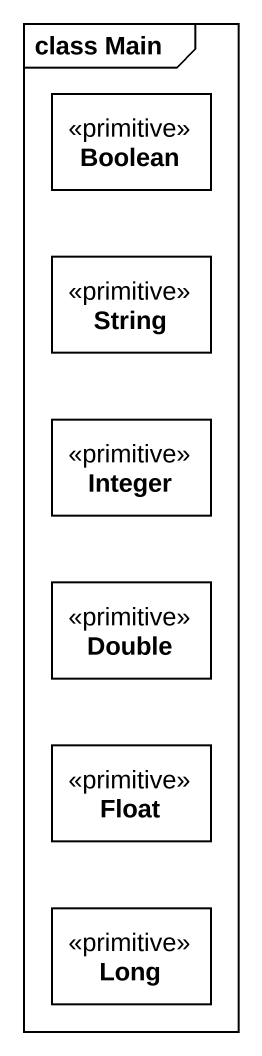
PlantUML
@startuml
mainframe class Main
hide circle
hide empty members
class Boolean <<primitive>>
class String <<primitive>>
class Integer <<primitive>>
class Double <<primitive>>
class Float <<primitive>>
class Long <<primitive>>
@enduml
